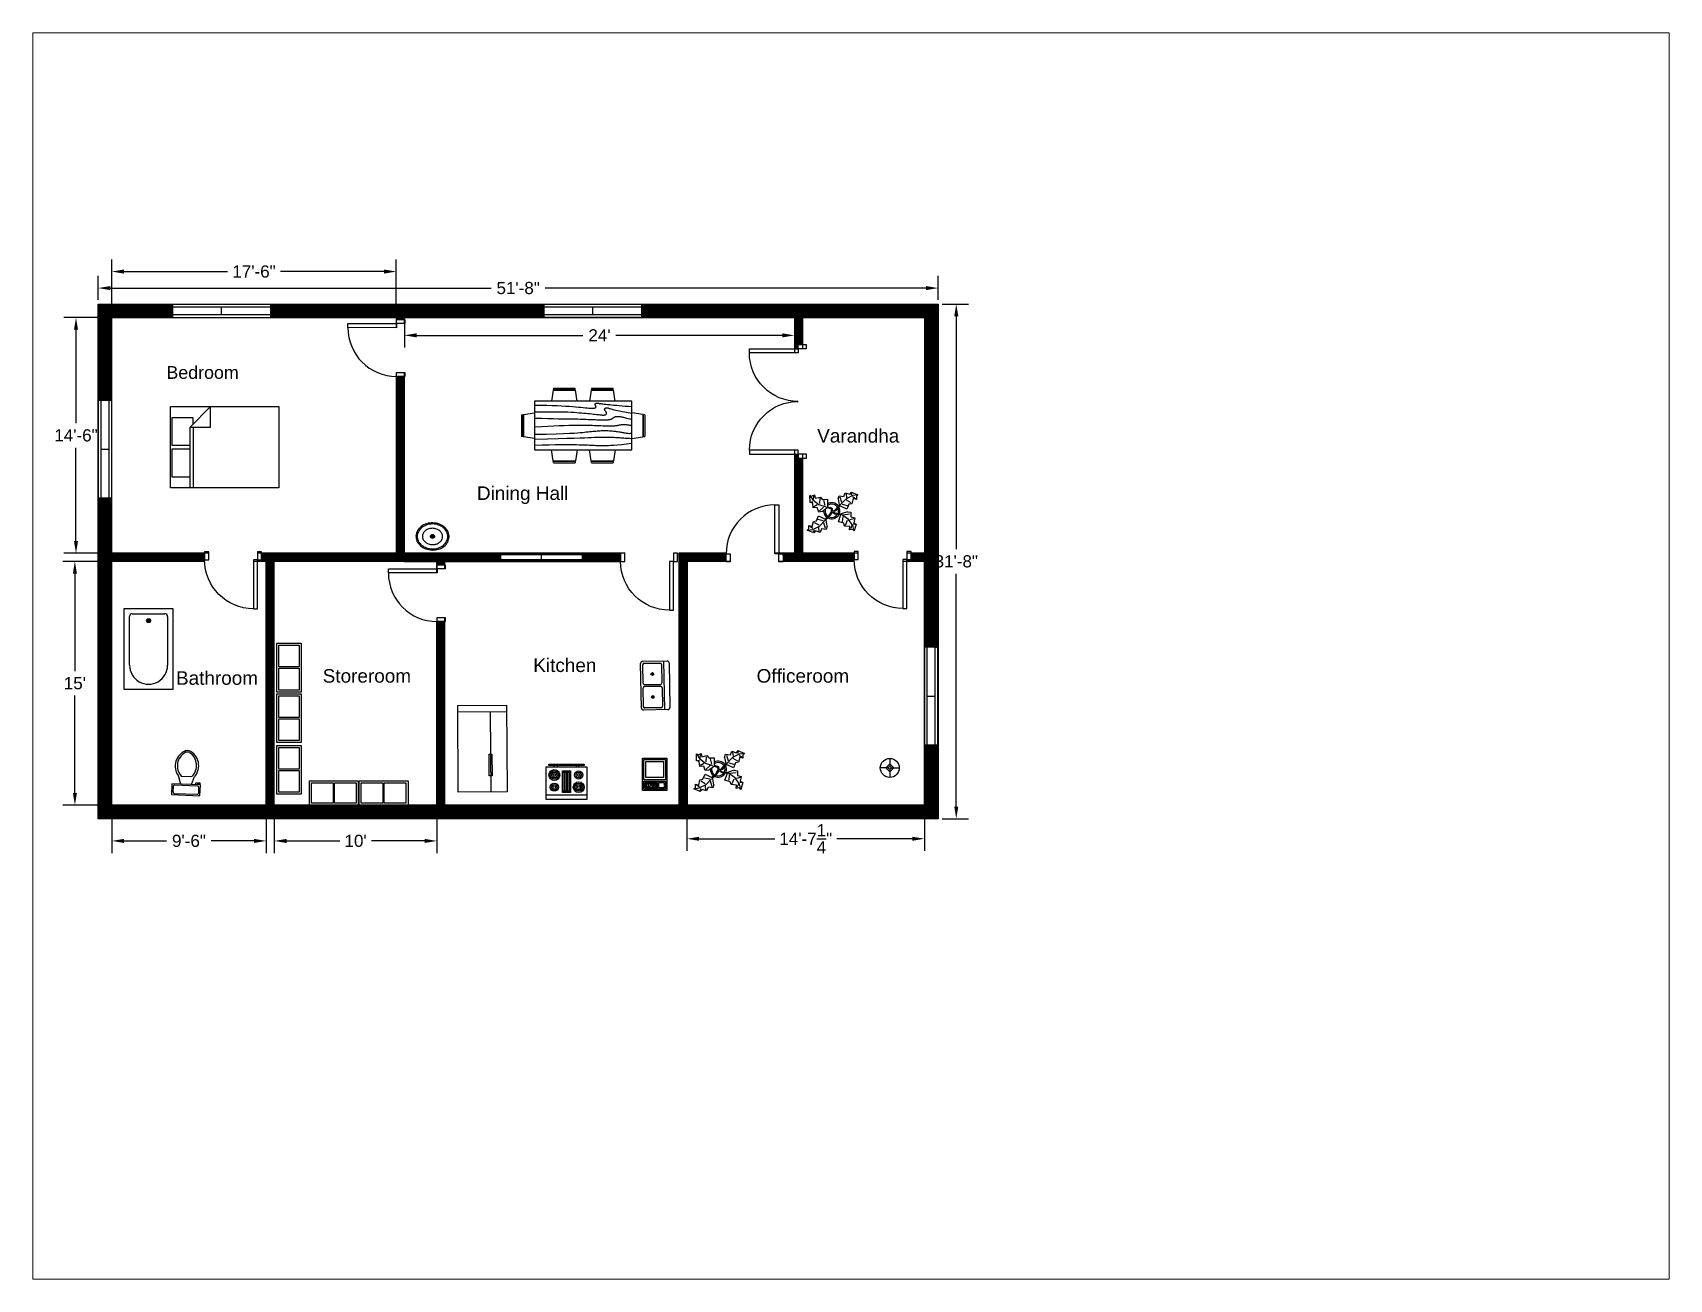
# Paper-space layout 'Layout2' of a CAD drawing. Header units: inches. Extents: x 1.05 to 9.45, y 0.8 to 7.2.
# The model-space entities are those that its viewports show. They can reach past a viewport. Long polylines and large blocks are cut down to what shows.
import ezdxf

# ---------------------------------------------------------------- set-up
doc = ezdxf.new("R2010")
doc.units = ezdxf.units.IN
doc.header["$MEASUREMENT"] = 0
for name, color, linetype in [('blocks', 130, 'Continuous'), ('dim', 50, 'Continuous'), ('door', 210, 'Continuous'), ('Hatches', 23, 'Continuous'), ('text', 20, 'Continuous'), ('window', 30, 'Continuous')]:
    doc.layers.add(name, color=color, linetype=linetype)
doc.styles.add('Annotative', font='arial.ttf')
doc.styles.get("Standard").update_dxf_attribs({"font": 'arial.ttf'})
doc.dimstyles.new('dim', dxfattribs={"dimscale": 50, "dimtxt": 0.18, "dimasz": 0.18, "dimexe": 0.18, "dimexo": 0.0625, "dimgap": 0.09, "dimtad": 0, "dimtih": 1, "dimtoh": 1, "dimzin": 0, "dimdsep": 46, "dimlunit": 4, "dimtxsty": 'Standard', "dimcen": 0.09, "dimadec": 0, "dimazin": 0, "dimtfac": 1, "dimtofl": 0, "dimtmove": 0, "dimatfit": 3, "dimfxl": 1, "dimtolj": 1, "dimtzin": 0, "dimarcsym": 0})

# ---------------------------------------------------------------- blocks, each defined once
blk = doc.blocks.new('door 1')
at = {"layer": 'door'}
for points in [[(-3, 5.9), (-6, 5.9), (-6, 41.9), (-3, 41.9)], [(-42, 5.9), (-39, 5.9), (-39, -0.1), (-42, -0.1)], [(-3, 5.9), (0, 5.9), (0, -0.1), (-3, -0.1)]]:
    blk.add_lwpolyline(points, close=True, dxfattribs=at)
blk.add_arc((-6, 5.9), 36, 90, 180, dxfattribs=at)
blk = doc.blocks.new('door 2')
at = {"layer": 'door'}
for points in [[(-80.8, 6.1), (-77.8, 6.1), (-77.8, 42.1), (-80.8, 42.1)], [(-2.9, 6.1), (-5.9, 6.1), (-5.9, 42.1), (-2.9, 42.1)], [(-80.8, 6.1), (-83.8, 6.1), (-83.8, 0.1), (-80.8, 0.1)], [(-2.9, 6.1), (0.1, 6.1), (0.1, 0.1), (-2.9, 0.1)]]:
    blk.add_lwpolyline(points, close=True, dxfattribs=at)
for centre, start, end in [((-77.8, 6.1), 0, 90), ((-5.9, 6.1), 90, 180)]:
    blk.add_arc(centre, 36, start, end, dxfattribs=at)
blk = doc.blocks.new('window 1')
at = {"layer": 'window'}
for p, q in [((-60, 6.1), (0, 6.1)), ((-60, 0.1), (-60, 6.1)), ((-60, 5.1), (0, 5.1)), ((0, 1.1), (-60, 1.1)), ((0, 0.1), (-60, 0.1)), ((-30, 1.1), (-30, 5.1)), ((0, 6.1), (0, 0.1))]:
    blk.add_line(p, q, dxfattribs=at)
blk = doc.blocks.new('window 2')
at = {"layer": 'window'}
for p, q in [((-72.1, 10.1), (-0.1, 10.1)), ((-72.1, 0.1), (-72.1, 10.1)), ((-72.1, 8.1), (-0.1, 8.1)), ((-0.1, 2.1), (-72.1, 2.1)), ((-0.1, 0.1), (-72.1, 0.1)), ((-36.1, 2.1), (-36.1, 8.1)), ((-0.1, 10.1), (-0.1, 0.1))]:
    blk.add_line(p, q, dxfattribs=at)
blk = doc.blocks.new('Bath Tub - 26 x 60 in.')
for p, q in [((8, -18), (10, -18)), ((9, -17), (9, -19))]:
    blk.add_line(p, q)
blk.add_lwpolyline([(0, -36), (0, 0), (60, 0), (60, -36)], close=True)
for points in [[(4, -30), (4, -6)], [(6, -4), (42, -4)], [(42, -32), (6, -32)]]:
    blk.add_lwpolyline(points)
for radius in [1.5, 1]:
    blk.add_circle((9, -18), radius)
for centre, radius, start, end in [((5.75, -5.75), 1.77, 81.8699, 188.1301), ((42, -18), 14, 270, 90), ((5.75, -30.25), 1.77, 171.8699, 278.1301)]:
    blk.add_arc(centre, radius, start, end)
blk = doc.blocks.new('Toilet - top')
for p, q in [((-10, -8.5), (-8, -8.5)), ((-10, -9.5), (-10, -8.5)), ((-7, -9.5), (-10, -9.5)), ((-8, -8.5), (-8, -8)), ((-7, -8), (-7, -9.5)), ((-4, -8), (-6, -14)), ((4, -8), (6, -14)), ((9.5, -6), (9.5, -2)), ((4, -14), (-4, -14))]:
    blk.add_line(p, q)
blk.add_lwpolyline([(10.5, -8), (10.5, 0), (-10.5, 0), (-10.5, -8)], close=True)
for points in [[(-9.5, -2), (-9.5, -6)], [(8.5, -1), (-8.5, -1)], [(-8.5, -7), (8.5, -7)]]:
    blk.add_lwpolyline(points)
for centre, radius, start, end in [((-8.6, -1.9), 0.884, 81.8699, 188.1301), ((-8.6, -6.1), 0.884, 171.8699, 278.1301), ((8.6, -1.9), 0.884, 351.8699, 98.1301), ((8.6, -6.1), 0.884, 261.8699, 8.1301), ((3.5, -21.6), 12.2, 141.4691, 247.9714), ((4.2, -21.8), 11.3, 136.3677, 238.9468), ((-3.5, -21.6), 12.2, 292.0284, 38.5307), ((-4.2, -21.8), 11.3, 301.053, 43.6321), ((0, -27.9), 4, 245.7318, 294.2682), ((0, -29), 4, 254.8605, 285.1395)]:
    blk.add_arc(centre, radius, start, end)
blk = doc.blocks.new('Sink - Oval top')
for p, q in [((-1, 0), (1, 0)), ((0, 1), (0, -1))]:
    blk.add_line(p, q)
at = {"linetype": 'Continuous'}
for points in [[(-12.2, 0.4, 0.117634), (-11.5, -3.4, 0.104469), (-8.9, -6.8, 0.090016), (-5.1, -9.1, 0.08192), (-0.3, -10, 0.08192), (4.5, -9.4, 0.090016), (8.4, -7.4, 0.104469), (11.2, -4.1, 0.117634), (12.2, -0.4, 0.117634), (11.5, 3.4, 0.104469), (8.9, 6.8, 0.090016), (5.1, 9.1, 0.08192), (0.3, 10, 0.08192), (-4.5, 9.4, 0.090016), (-8.4, 7.4, 0.104469), (-11.2, 4.1, 0.117634)], [(-11.3, 0.2, 0.118622), (-10.5, -3.3, 0.104678), (-8.1, -6.4, 0.089562), (-4.5, -8.4, 0.081185), (-0.1, -9.2, 0.081185), (4.3, -8.5, 0.089562), (7.9, -6.6, 0.104678), (10.4, -3.5, 0.118622), (11.3, -0.2, 0.118622), (10.5, 3.3, 0.104678), (8.1, 6.4, 0.089562), (4.5, 8.4, 0.081185), (0.1, 9.2, 0.081185), (-4.3, 8.5, 0.089562), (-7.9, 6.6, 0.104678), (-10.4, 3.5, 0.118622)], [(-7.4, 0.1, 0.118283), (-6.9, -2.2, 0.104607), (-5.3, -4.2, 0.089718), (-3, -5.5, 0.081436), (-0.1, -6, 0.081436), (2.8, -5.6, 0.089718), (5.2, -4.3, 0.104607), (6.9, -2.3, 0.118283), (7.4, -0.1, 0.118283), (6.9, 2.2, 0.104607), (5.3, 4.2, 0.089718), (3, 5.5, 0.081436), (0.1, 6, 0.081436), (-2.8, 5.6, 0.089718), (-5.2, 4.3, 0.104607), (-6.9, 2.3, 0.118283)]]:
    blk.add_lwpolyline(points, format="xyb", close=True, dxfattribs=at)
for radius in [1.5, 1]:
    blk.add_circle((0, 0), radius)
blk = doc.blocks.new('Bed - Queen')
at = {"linetype": 'Continuous'}
for p, q in [((0, -80.00003), (0, 0)), ((0, 0), (59.99999, 0)), ((59.99999, 0), (59.99999, -80.00003)), ((7.99999, -1.2), (28.79998, -1.2)), ((7.99999, -14.4), (7.99999, -1.2)), ((28.79998, -1.2), (28.79998, -14.4)), ((31.19999, -1.2), (51.99999, -1.2)), ((31.19999, -14.4), (31.19999, -1.2)), ((51.99999, -1.2), (51.99999, -16.4)), ((0, -14.4), (44.8, -14.4)), ((44.8, -16.8), (0, -16.8)), ((59.99999, -29.6), (44.8, -14.4)), ((44.8, -14.4), (44.8, -29.6)), ((51.99999, -16.4), (46.79936, -16.4)), ((44.8, -29.6), (59.99999, -29.6)), ((59.99999, -80.00003), (0, -80.00003))]:
    blk.add_line(p, q, dxfattribs=at)
blk = doc.blocks.new('Dining Set - 36 x 72 in.')
at = {"linetype": 'Continuous'}
for p, q in [((-22.2343, 26.00059), (-23.4847, 17.99762)), ((-22.2304, 26), (-5.7608, 26)), ((-22, 27.5), (-22.1562, 26.50042)), ((-5.8416, 26.5), (-22.1534, 26.5)), ((-22, 27.5), (-6, 27.5)), ((-5.8437, 26.49966), (-6, 27.5)), ((-4.5152, 17.99762), (-5.7655, 25.99926)), ((5.7657, 26.00059), (4.5153, 17.99762)), ((5.7696, 26), (22.2392, 26)), ((6, 27.5), (5.8438, 26.50042)), ((22.1584, 26.5), (5.8466, 26.5)), ((6, 27.5), (22, 27.5)), ((22.1563, 26.49966), (22, 27.5)), ((23.4848, 17.99762), (22.2345, 25.99926)), ((36, 18), (-36, 18)), ((-36, 18), (-36, -18)), ((36, -18), (36, 18)), ((-45.5, 8), (-44.5004, 8.15617)), ((-45.5, 8), (-45.5, -8)), ((-44.5, -8.15843), (-44.5, 8.15338)), ((-44.0006, 8.23428), (-35.9976, 9.48474)), ((-44, 8.23041), (-44, -8.23915)), ((44.0006, 8.23428), (35.9976, 9.48474)), ((44, 8.23041), (44, -8.23915)), ((44.5, -8.15843), (44.5, 8.15338)), ((45.5, 8), (44.5005, 8.15617)), ((45.5, 8), (45.5, -8)), ((-44.4997, -8.15631), (-45.5, -8)), ((-35.9976, -9.48476), (-43.9993, -8.2345)), ((35.9976, -9.48476), (43.9993, -8.2345)), ((44.4997, -8.15631), (45.5, -8)), ((-36, -18), (36, -18)), ((-22.2343, -26.0006), (-23.4847, -17.99762)), ((-4.5152, -17.99762), (-5.7655, -25.99928)), ((5.7657, -26.0006), (4.5153, -17.99762)), ((23.4848, -17.99762), (22.2345, -25.99928)), ((-22.2304, -26), (-5.7608, -26)), ((-22, -27.5), (-22.1562, -26.50044)), ((-5.8416, -26.5), (-22.1534, -26.5)), ((-22, -27.5), (-6, -27.5)), ((-5.8437, -26.49967), (-6, -27.5)), ((5.7696, -26), (22.2392, -26)), ((6, -27.5), (5.8438, -26.50044)), ((22.1584, -26.5), (5.8466, -26.5)), ((6, -27.5), (22, -27.5)), ((22.1563, -26.49967), (22, -27.5))]:
    blk.add_line(p, q, dxfattribs=at)
for points in [[(-36, 15), (-31.1772, 14.97754), (-26.8079, 14.91406), (-22.8538, 14.81543), (-19.276, 14.6875), (-16.0362, 14.53613), (-13.0957, 14.36718), (-10.4159, 14.18652), (-7.9583, 14), (-5.6904, 13.81315), (-3.6035, 13.63021), (-1.6954, 13.45508), (0.0365, 13.29166), (1.5945, 13.14388), (2.9811, 13.01562), (4.1988, 12.9108), (5.25, 12.83333), (6.1393, 12.78613), (6.8802, 12.76823), (7.4883, 12.77767), (7.9792, 12.8125), (8.3685, 12.87077), (8.6719, 12.95052), (8.9049, 13.0498), (9.0833, 13.16666), (9.2205, 13.29899), (9.3216, 13.44401), (9.3895, 13.59879), (9.4271, 13.76041), (9.4373, 13.92594), (9.4232, 14.09245), (9.3875, 14.257), (9.3333, 14.41666), (9.2638, 14.56917), (9.1836, 14.71484), (9.0975, 14.85465), (9.0104, 14.98958), (8.9272, 15.1206), (8.8529, 15.2487), (8.7922, 15.37483), (8.75, 15.5), (8.7305, 15.62467), (8.7344, 15.74739), (8.7617, 15.86621), (8.8125, 15.97916), (8.8867, 16.08431), (8.9844, 16.17968), (9.1055, 16.26334), (9.25, 16.33333), (9.4189, 16.38802), (9.6172, 16.42708), (9.8506, 16.45052), (10.125, 16.45833), (10.4463, 16.45052), (10.8203, 16.42708), (11.2529, 16.38802), (11.75, 16.33333), (12.3184, 16.26318), (12.9694, 16.17838), (13.7151, 16.07991), (14.5677, 15.96875), (15.5395, 15.84586), (16.6426, 15.71224), (17.8893, 15.56884), (19.2917, 15.41666), (20.859, 15.25667), (22.5879, 15.08984), (24.4721, 14.91715), (26.5052, 14.73958), (28.6809, 14.5581), (30.9929, 14.3737), (33.4347, 14.18733), (36, 14)], [(-36, 10), (-28.9766, 10.14274), (-23.1725, 10.20442), (-18.4241, 10.19775), (-14.5677, 10.13541), (-11.4399, 10.03011), (-8.877, 9.89453), (-6.7154, 9.74137), (-4.7917, 9.58333), (-2.9698, 9.43082), (-1.2246, 9.28515), (0.4415, 9.14534), (2.026, 9.01041), (3.5266, 8.87939), (4.9408, 8.7513), (6.266, 8.62516), (7.5, 8.5), (8.6411, 8.37549), (9.6914, 8.2539), (10.6538, 8.13818), (11.5312, 8.03125), (12.3267, 7.93603), (13.043, 7.85547), (13.6831, 7.79248), (14.25, 7.75), (14.7471, 7.7303), (15.1797, 7.73307), (15.5537, 7.75732), (15.875, 7.80208), (16.1494, 7.86637), (16.3828, 7.94922), (16.5811, 8.04964), (16.75, 8.16666), (16.8944, 8.29915), (17.0143, 8.44531), (17.1089, 8.60319), (17.1771, 8.77083), (17.218, 8.94629), (17.2305, 9.1276), (17.2137, 9.31282), (17.1667, 9.5), (17.0895, 9.6875), (16.987, 9.875), (16.8649, 10.0625), (16.7292, 10.25), (16.5856, 10.4375), (16.4401, 10.625), (16.2985, 10.8125), (16.1667, 11), (16.05, 11.18733), (15.9518, 11.3737), (15.8752, 11.5581), (15.8229, 11.73958), (15.798, 11.91715), (15.8034, 12.08984), (15.842, 12.25667), (15.9167, 12.41666), (16.0295, 12.56836), (16.1784, 12.70833), (16.3605, 12.83268), (16.5729, 12.9375), (16.8127, 13.01888), (17.0768, 13.07291), (17.3625, 13.0957), (17.6667, 13.08333), (17.9894, 13.03312), (18.3418, 12.94726), (18.7382, 12.82918), (19.1927, 12.68229), (19.7195, 12.51001), (20.3327, 12.31575), (21.0465, 12.10294), (21.875, 11.875), (22.8357, 11.63354), (23.959, 11.37304), (25.2786, 11.08618), (26.8282, 10.76562), (28.6414, 10.40405), (30.752, 9.99414), (33.1936, 9.52856), (36, 9)], [(-36, 5.5), (-30.7157, 5.3348), (-26.069, 5.20963), (-21.9946, 5.11767), (-18.4271, 5.05208), (-15.3009, 5.00602), (-12.5508, 4.97265), (-10.1112, 4.94515), (-7.9167, 4.91666), (-5.909, 4.88167), (-4.0586, 4.83984), (-2.3429, 4.79215), (-0.7396, 4.73958), (0.7739, 4.6831), (2.22, 4.6237), (3.6213, 4.56233), (5, 4.5), (6.373, 4.43782), (7.7344, 4.3776), (9.0723, 4.32129), (10.375, 4.27083), (11.6309, 4.22819), (12.8281, 4.19531), (13.9551, 4.17415), (15, 4.16666), (15.954, 4.17448), (16.819, 4.19791), (17.6001, 4.23698), (18.3021, 4.29166), (18.9299, 4.36198), (19.4883, 4.44791), (19.9823, 4.54948), (20.4167, 4.66666), (20.7969, 4.79899), (21.1302, 4.94401), (21.4245, 5.09879), (21.6875, 5.26041), (21.9271, 5.42594), (22.1511, 5.59245), (22.3672, 5.757), (22.5834, 5.91666), (22.8065, 6.06868), (23.0404, 6.21093), (23.2879, 6.34147), (23.5521, 6.45833), (23.8358, 6.55957), (24.142, 6.64323), (24.4735, 6.70735), (24.8334, 6.75), (25.2235, 6.76969), (25.642, 6.76692), (26.0858, 6.74267), (26.5521, 6.69791), (27.0379, 6.63362), (27.5404, 6.55078), (28.0565, 6.45036), (28.5834, 6.33333), (29.1242, 6.19987), (29.7071, 6.04687), (30.3661, 5.87044), (31.1354, 5.66666), (32.0493, 5.43164), (33.142, 5.16146), (34.4475, 4.85221), (36, 4.5)], [(-36, -1), (-30.7915, -0.6591), (-26.0195, -0.38216), (-21.6519, -0.16284), (-17.6563, 0.00521), (-14.0005, 0.12833), (-10.6523, 0.21289), (-7.5796, 0.26522), (-4.75, 0.29166), (-2.134, 0.29793), (0.2878, 0.28711), (2.5317, 0.26163), (4.6146, 0.22396), (6.5529, 0.17651), (8.3633, 0.12174), (10.0623, 0.06209), (11.6667, 0), (13.1899, -0.06201), (14.6341, -0.1211), (15.9982, -0.17432), (17.2813, -0.21875), (18.4823, -0.25147), (19.6003, -0.26953), (20.6343, -0.27002), (21.5834, -0.25), (22.4481, -0.20768), (23.2357, -0.14584), (23.9549, -0.06836), (24.6146, 0.02083), (25.2235, 0.11784), (25.7904, 0.21875), (26.3241, 0.31966), (26.8334, 0.41666), (27.3265, 0.50618), (27.8099, 0.58593), (28.2894, 0.65397), (28.7709, 0.70833), (29.2601, 0.74707), (29.763, 0.76823), (30.2855, 0.76985), (30.8334, 0.75), (31.4088, 0.70784), (31.9994, 0.64713), (32.589, 0.57275), (33.1615, 0.48958), (33.7008, 0.4025), (34.1908, 0.3164), (34.6153, 0.23616), (34.9584, 0.16666), (35.2099, 0.11165), (35.3848, 0.07031), (35.504, 0.04069), (35.5886, 0.02083), (35.6594, 0.00879), (35.7377, 0.0026), (35.8442, 0.00032), (36, 0)], [(-36, -6.5), (-27.1843, -6.31267), (-20.084, -6.1263), (-14.469, -5.9419), (-10.1094, -5.76042), (-6.7752, -5.58285), (-4.2363, -5.41016), (-2.2629, -5.24333), (-0.625, -5.08334), (0.8708, -4.93099), (2.2715, -4.78646), (3.5872, -4.64974), (4.8281, -4.52084), (6.0046, -4.39974), (7.127, -4.28646), (8.2053, -4.18099), (9.25, -4.08334), (10.2705, -3.99382), (11.2734, -3.91407), (12.2647, -3.84603), (13.25, -3.79167), (14.2354, -3.75293), (15.2266, -3.73177), (16.2295, -3.73015), (17.25, -3.75), (18.2912, -3.79248), (19.3451, -3.85547), (20.4009, -3.93604), (21.4479, -4.03125), (22.4754, -4.13819), (23.4727, -4.25391), (24.4289, -4.37549), (25.3334, -4.5), (26.1785, -4.62492), (26.9694, -4.74935), (27.7145, -4.87281), (28.4219, -4.99479), (29.1, -5.11483), (29.7572, -5.23242), (30.4016, -5.34709), (31.0417, -5.45834), (31.6837, -5.56437), (32.3262, -5.65821), (32.9658, -5.73153), (33.599, -5.77604), (34.2224, -5.78345), (34.8327, -5.74545), (35.4264, -5.65373), (36, -5.5)], [(-36, -10), (-26.4022, -9.81299), (-18.4675, -9.62891), (-11.9839, -9.45069), (-6.7396, -9.28125), (-2.5226, -9.12354), (0.8789, -8.98047), (3.6769, -8.85498), (6.0833, -8.75), (8.2767, -8.66765), (10.3021, -8.60677), (12.1712, -8.56543), (13.8958, -8.54167), (15.4876, -8.53353), (16.9583, -8.53907), (18.3197, -8.55632), (19.5834, -8.58334), (20.7616, -8.61841), (21.8685, -8.66081), (22.9188, -8.71004), (23.9271, -8.76563), (24.9081, -8.82707), (25.8763, -8.89388), (26.8465, -8.96558), (27.8334, -9.04167), (28.8474, -9.12118), (29.8828, -9.20117), (30.93, -9.27824), (31.9792, -9.34896), (33.0205, -9.40991), (34.0443, -9.45768), (35.0407, -9.48885), (36, -9.5)], [(-36, -14.5), (-30.0881, -14.33513), (-25.0332, -14.21224), (-20.7312, -14.12647), (-17.0781, -14.07292), (-13.97, -14.04671), (-11.3027, -14.04297), (-8.9724, -14.05681), (-6.875, -14.08334), (-4.9224, -14.11833), (-3.0905, -14.16016), (-1.3709, -14.20785), (0.2448, -14.26042), (1.7647, -14.3169), (3.1973, -14.3763), (4.5507, -14.43767), (5.8333, -14.5), (7.0554, -14.5621), (8.235, -14.62175), (9.3922, -14.67652), (10.5469, -14.72396), (11.7192, -14.76164), (12.929, -14.78711), (14.1965, -14.79794), (15.5417, -14.79167), (16.9933, -14.76424), (18.6152, -14.70508), (20.4804, -14.60197), (22.6615, -14.44271), (25.2312, -14.21509), (28.2624, -13.9069), (31.8277, -13.50594), (36, -13)]]:
    blk.add_lwpolyline(points, dxfattribs=at)
blk = doc.blocks.new('Plant - Rubber or Philodendron')
at = {"linetype": 'Continuous'}
for p, q in [((8.8871, 10.7908), (9.9809, 13.4933)), ((9.9809, 13.4933), (13.3837, 12.301)), ((10.5828, 12.6946), (10.8893, 9.7953)), ((13.3837, 12.301), (14.68, 13.9039)), ((14.5816, 13.2037), (14.3848, 11.8033)), ((14.68, 13.9039), (19.3848, 11.8146)), ((-16.2005, 11.4774), (-13.9899, 8.1064)), ((-16.2005, 11.4774), (-14.8639, 10.7964)), ((-16.0159, 6.3329), (-16.2005, 11.4774)), ((-14.0069, 5.8704), (-16.0159, 6.3329)), ((-15.3434, 6.5514), (-13.9984, 6.9884)), ((-14.8639, 10.7964), (-12.6195, 11.8975)), ((-13.5868, 2.2894), (-14.0069, 5.8704)), ((-13.9899, 8.1064), (-9.5434, 4.7185)), ((-10.6784, 2.491), (-13.5868, 2.2894)), ((-13.3174, 8.325), (-13.0735, 11.0065)), ((-13.1329, 3.1804), (-10.6614, 4.727)), ((-12.6195, 11.8975), (-12.1909, 9.4345)), ((-12.1909, 9.4345), (-8.3829, 10.3)), ((-9.5858, -0.8715), (-10.6784, 2.491)), ((-9.5434, 4.7185), (-4.1917, 2.9888)), ((-9.1318, 0.0195), (-5.9793, 2.9025)), ((-8.8369, 9.409), (-9.0894, 5.6095)), ((-8.3829, 10.3), (-7.0549, 8.501)), ((-7.1228, -0.443), (-3.5248, 2.2131)), ((-7.0549, 8.501), (-3.0284, 8.6941)), ((-4.8529, 4.012), (-5.7184, 7.82)), ((-3.5248, 2.2131), (-3.3011, 2.4355)), ((-3.3011, 2.4355), (-0.5306, 1.7947)), ((-3.0284, 8.6941), (-3.0709, 3.1041)), ((-3.0709, 3.1041), (0.0797, 2.3163)), ((-0.5306, 1.7947), (-0.2255, -0.5527)), ((-0.5306, 1.7947), (-0.5306, 1.7947)), ((0.0797, 2.3163), (0.4866, -0.031)), ((0.4866, -0.031), (2.1141, 0.2298)), ((2.1141, 0.2298), (5.4346, 3.9146)), ((6.1032, 3.6844), (2.8262, -0.031)), ((4.6914, 8.8812), (5.3859, 11.2828)), ((4.6914, 8.8812), (5.5014, 4.4831)), ((5.3859, 11.2828), (8.8871, 10.7908)), ((5.4346, 3.9146), (5.5014, 4.4831)), ((5.9878, 10.4842), (7.1971, 6.3869)), ((11.1089, 1.1958), (6.1032, 3.6844)), ((10.3916, 8.7942), (6.2847, 4.4028)), ((7.7005, 4.8881), (11.5025, 3.9967)), ((15.3859, 11.3055), (10.3916, 8.7942)), ((14.2977, 6.1031), (10.9934, 7.9956)), ((12.7005, 4.8994), (11.1089, 1.1958)), ((14.8995, 5.3044), (12.7005, 4.8994)), ((15.7909, 9.1065), (14.8995, 5.3044)), ((15.2875, 10.6053), (17.5907, 9.2105)), ((19.3848, 11.8146), (15.3859, 11.3055)), ((18.1925, 8.4119), (15.7909, 9.1065)), ((19.3848, 11.8146), (18.1868, 10.9119)), ((18.1868, 10.9119), (18.1925, 8.4119)), ((-16.8157, -10.7754), (-14.4141, -11.4699)), ((-16.8101, -13.2754), (-16.8157, -10.7754)), ((-13.9107, -12.9688), (-16.2139, -11.574)), ((-14.4141, -11.4699), (-13.5228, -7.6679)), ((-14.0091, -13.669), (-9.0148, -11.1577)), ((-13.5228, -7.6679), (-11.3237, -7.2629)), ((-12.921, -8.4665), (-9.6166, -10.359)), ((-11.3237, -7.2629), (-9.7321, -3.5593)), ((-6.3237, -7.2516), (-10.1257, -6.3602)), ((-9.7321, -3.5593), (-4.7264, -6.0479)), ((-7.1228, -0.443), (-9.5858, -0.8715)), ((-9.0148, -11.1577), (-4.9047, -6.8122)), ((-4.611, -12.8477), (-5.8203, -8.7504)), ((-2.019, -3.6148), (-4.7264, -6.0479)), ((-4.1246, -6.8466), (-4.0579, -6.2781)), ((-3.3146, -11.2447), (-4.1246, -6.8466)), ((-4.0579, -6.2781), (-0.9375, -3.1608)), ((-3.3146, -11.2447), (-4.0092, -13.6463)), ((-2.019, -3.6148), (-0.2255, -0.5527)), ((-0.9375, -3.1608), (0.5883, -0.8135)), ((0.5883, -0.8135), (2.2447, -2.0916)), ((2.8262, -0.031), (1.3003, -0.5527)), ((1.3003, -0.5527), (2.4193, -1.4655)), ((2.2447, -2.0916), (6.7108, -2.6626)), ((2.4193, -1.4655), (6.895, -2.1175)), ((4.943, -7.9659), (6.7108, -2.6626)), ((8.8321, -9.0266), (4.943, -7.9659)), ((11.6605, -0.5413), (6.895, -2.1175)), ((12.3677, -6.1981), (7.219, -2.6772)), ((8.125, -4.0768), (7.7715, -7.9659)), ((8.3544, -2.7453), (13.1973, -2.1704)), ((9.5392, -11.1479), (8.8321, -9.0266)), ((13.4283, -11.5015), (9.5392, -11.1479)), ((10.2463, -10.4408), (11.6605, -6.9053)), ((11.6605, -0.5413), (14.1354, -0.8948)), ((15.5496, -10.7943), (12.3677, -6.1981)), ((13.0748, -13.9763), (13.4283, -11.5015)), ((16.2567, -5.8446), (13.4283, -6.5517)), ((14.8425, -10.7943), (13.7819, -13.2692)), ((14.1354, -0.8948), (14.1354, -4.4304)), ((14.1354, -4.4304), (16.9638, -5.1375)), ((16.6103, -14.6834), (15.5496, -10.7943)), ((17.3174, -9.7337), (15.9032, -9.7337)), ((16.9638, -5.1375), (16.2567, -8.673)), ((16.2567, -8.673), (18.0245, -9.7337)), ((18.0245, -9.7337), (16.6103, -14.6834)), ((-18.008, -14.1781), (-16.8101, -13.2754)), ((-18.008, -14.1781), (-14.0091, -13.669)), ((-13.3032, -16.2674), (-18.008, -14.1781)), ((-12.0069, -14.6645), (-13.3032, -16.2674)), ((-13.2048, -15.5672), (-13.008, -14.1668)), ((-8.6042, -15.8568), (-12.0069, -14.6645)), ((-9.206, -15.0581), (-9.5126, -12.1588)), ((-7.5103, -13.1543), (-8.6042, -15.8568)), ((-4.0092, -13.6463), (-7.5103, -13.1543)), ((15.5496, -13.6228), (13.0748, -13.9763)), ((16.6103, -14.6834), (15.5496, -13.6228))]:
    blk.add_line(p, q, dxfattribs=at)
for centre, radius, start, end in [((0.0308, 0.1664), 6, 178.6147, 235.1169), ((0.0308, 0.1664), 5, 168.1647, 238.6725), ((0, 0), 6.1275, 34.37569, 120.1028), ((-0.0601, -0.2075), 5.2461, 33.82192, 124.9414), ((-0.2664, 0.1682), 5.2775, 338.4094, 20.03007), ((-0.098, 0.1364), 6.1288, 341.2017, 26.09184), ((-0.0234, 0.3825), 6.1492, 242.5812, 331.2714), ((-0.1102, 0.4886), 5.2883, 247.3711, 327.472)]:
    blk.add_arc(centre, radius, start, end, dxfattribs=at)
blk = doc.blocks.new('Lamp - Table')
at = {"linetype": 'Continuous'}
for p, q in [((-1, 0), (-7, 0)), ((0, 3), (-3, 0)), ((-3, 0), (0, -3)), ((0, 7), (0, 1)), ((3, 0), (0, 3)), ((0, -3), (3, 0)), ((1, 0), (7, 0)), ((0, -1), (0, -7))]:
    blk.add_line(p, q, dxfattribs=at)
for radius in [7, 1]:
    blk.add_circle((0, 0), radius, dxfattribs=at)
blk = doc.blocks.new('Refrigerator-2 door - 36 in front')
for p, q in [((12, 5), (12, 64)), ((0, 5), (36, 5))]:
    blk.add_line(p, q)
for points in [[(0, 0), (0, 64), (36, 64), (36, 0)], [(11, 36), (11, 52), (13, 52), (13, 36)]]:
    blk.add_lwpolyline(points, close=True)
blk = doc.blocks.new('Sink-double - 36 in top')
for p, q in [((-18, -4), (18, -4)), ((-0.75, -18.5), (-0.75, -6.5)), ((0.75, -6.5), (0.75, -18.5))]:
    blk.add_line(p, q)
for points in [[(-16.5, 0), (16.5, 0)], [(-18, -19.5), (-18, -1.5)], [(-16.5, -18.5), (-16.5, -6.5)], [(-15.5, -5.5), (-1.75, -5.5)], [(1.75, -5.5), (15.5, -5.5)], [(16.5, -6.5), (16.5, -18.5)], [(18, -1.5), (18, -19.5)], [(16.5, -21), (-16.5, -21)], [(-1.75, -19.5), (-15.5, -19.5)], [(15.5, -19.5), (1.75, -19.5)]]:
    blk.add_lwpolyline(points)
for centre, radius in [((-8.5, -12.5), 1), ((-8.5, -12.5), 0.5), ((8.5, -12.5), 1), ((8.5, -12.5), 0.5)]:
    blk.add_circle(centre, radius)
for centre, radius, start, end in [((-16.5, -1.5), 1.5, 90, 180), ((16.5, -1.5), 1.5, 0, 90), ((-15.5, -6.5), 1, 90, 180), ((-1.75, -6.5), 1, 0, 90), ((1.75, -6.5), 1, 90, 180), ((15.5, -6.5), 1, 0, 90), ((-16.5, -19.5), 1.5, 180, 270), ((-15.5, -18.5), 1, 180, 270), ((-1.75, -18.5), 1, 270, 0), ((1.75, -18.5), 1, 180, 270), ((15.5, -18.5), 1, 270, 0), ((16.5, -19.5), 1.5, 270, 0)]:
    blk.add_arc(centre, radius, start, end)
blk = doc.blocks.new('Microwave')
for p, q in [((18, 10), (22, 10)), ((22, 9), (18, 9)), ((18, 8), (22, 8)), ((22, 7), (18, 7)), ((20, 6), (18, 6)), ((19, 7), (19, 11)), ((19, 6), (19, 7)), ((20, 11), (20, 7)), ((20, 7), (20, 6)), ((21, 7), (21, 11))]:
    blk.add_line(p, q)
for points in [[(0, 0), (0, 18), (24, 18), (24, 0)], [(1, 1), (1, 17), (16, 17), (16, 1)], [(2.5, 2.5), (2.5, 15.5), (14.5, 15.5), (14.5, 2.5)], [(17, 1), (17, 17), (23, 17), (23, 1)], [(18, 12), (18, 16), (22, 16), (22, 12)], [(18, 2), (18, 11), (22, 11), (22, 2)], [(18.5, 4.5), (18.5, 5.5), (21.5, 5.5), (21.5, 4.5)], [(18.5, 3), (18.5, 4), (21.5, 4), (21.5, 3)]]:
    blk.add_lwpolyline(points, close=True)
blk = doc.blocks.new('Range-Oven - 30 in top')
for p, q in [((0, -3), (30, -3)), ((12, -6), (18, -6)), ((13, -20), (13, -6)), ((14, -6), (14, -20)), ((15, -20), (15, -6)), ((16, -6), (16, -20)), ((17, -20), (17, -6)), ((6, -24), (6, -25)), ((8, -25), (8, -24)), ((18, -20), (12, -20)), ((22, -25), (22, -24)), ((24, -24), (24, -25))]:
    blk.add_line(p, q)
for points in [[(0, -24), (0, 0), (30, 0), (30, -24)], [(12, -21), (12, -5), (18, -5), (18, -21)], [(2, -26), (2, -25), (28, -25), (28, -26)]]:
    blk.add_lwpolyline(points, close=True)
for centre, radius in [((6, -9), 4), ((6, -9), 3), ((6, -9), 2), ((6, -9), 1), ((24, -9), 3), ((24, -9), 2), ((24, -9), 1), ((6, -18), 3), ((6, -18), 2), ((6, -18), 1), ((24, -18), 4), ((24, -18), 3), ((24, -18), 2), ((24, -18), 1)]:
    blk.add_circle(centre, radius)
blk = doc.blocks.new('Wall Cabinet - 18 x 36 in front')
for p, q in [((17.5, -1.5), (17.5, -16.5)), ((18.5, -16.5), (18.5, -1.5))]:
    blk.add_line(p, q)
blk.add_lwpolyline([(0, -18), (0, 0), (36, 0), (36, -18)], close=True)
for points in [[(17.5, -16.5), (1.5, -16.5), (1.5, -1.5), (17.5, -1.5)], [(18.5, -1.5), (34.5, -1.5), (34.5, -16.5), (18.5, -16.5)]]:
    blk.add_lwpolyline(points)
blk = doc.blocks.new('*D18')
at = {"layer": 'Defpoints', "color": 0, "transparency": 16777216}
for p in [(785.1, 634.6), (165.1, 622.8), (785.1, 622.8)]:
    blk.add_point(p, dxfattribs=at)
at = {"layer": 'dim', "color": 0, "lineweight": -2, "transparency": 16777216}
for p, q in [((165.1, 625.9), (165.1, 643.6)), ((785.1, 625.9), (785.1, 643.6)), ((174.1, 634.6), (455.1, 634.6)), ((776.1, 634.6), (495, 634.6))]:
    blk.add_line(p, q, dxfattribs=at)
at = {"layer": 'dim', "color": 0, "transparency": 16777216}
for points in [[(174.1, 636.1), (174.1, 633.1), (165.1, 634.6)], [(776.1, 636.1), (776.1, 633.1), (785.1, 634.6)]]:
    blk.add_solid(points, dxfattribs=at)
at = {"layer": 'dim', "color": 0, "transparency": 16777216, "insert": (475.1, 634.6), "char_height": 9, "attachment_point": 5}
blk.add_mtext('\\A1;51\'-8"', dxfattribs=at)
blk = doc.blocks.new('*D19')
at = {"layer": 'Defpoints', "color": 0, "transparency": 16777216}
for p in [(785.1, 622.8), (785.1, 242.8), (798.5, 242.8)]:
    blk.add_point(p, dxfattribs=at)
at = {"layer": 'dim', "color": 0, "lineweight": -2, "transparency": 16777216}
for p, q in [((788.2, 622.8), (807.5, 622.8)), ((798.5, 613.8), (798.5, 441.8)), ((798.5, 251.8), (798.5, 423.7)), ((788.2, 242.8), (807.5, 242.8))]:
    blk.add_line(p, q, dxfattribs=at)
at = {"layer": 'dim', "color": 0, "transparency": 16777216}
for points in [[(797, 613.8), (800, 613.8), (798.5, 622.8)], [(797, 251.8), (800, 251.8), (798.5, 242.8)]]:
    blk.add_solid(points, dxfattribs=at)
at = {"layer": 'dim', "color": 0, "transparency": 16777216, "insert": (798.5, 432.8), "char_height": 9, "attachment_point": 5}
blk.add_mtext('\\A1;31\'-8"', dxfattribs=at)
blk = doc.blocks.new('*D20')
at = {"layer": 'Defpoints', "color": 0, "transparency": 16777216}
for p in [(385.1, 646.8), (175.1, 612.8), (385.1, 612.8)]:
    blk.add_point(p, dxfattribs=at)
at = {"layer": 'dim', "color": 0, "lineweight": -2, "transparency": 16777216}
for p, q in [((175.1, 615.9), (175.1, 655.8)), ((385.1, 615.9), (385.1, 655.8)), ((184.1, 646.8), (260.5, 646.8)), ((376.1, 646.8), (299.6, 646.8))]:
    blk.add_line(p, q, dxfattribs=at)
at = {"layer": 'dim', "color": 0, "transparency": 16777216}
for points in [[(184.1, 648.3), (184.1, 645.3), (175.1, 646.8)], [(376.1, 648.3), (376.1, 645.3), (385.1, 646.8)]]:
    blk.add_solid(points, dxfattribs=at)
at = {"layer": 'dim', "color": 0, "transparency": 16777216, "insert": (280.1, 646.8), "char_height": 9, "attachment_point": 5}
blk.add_mtext('\\A1;17\'-6"', dxfattribs=at)
blk = doc.blocks.new('*D21')
at = {"layer": 'Defpoints', "color": 0, "transparency": 16777216}
for p in [(148.7, 612.8), (175.1, 612.8), (175.1, 438.8)]:
    blk.add_point(p, dxfattribs=at)
at = {"layer": 'dim', "color": 0, "lineweight": -2, "transparency": 16777216}
for p, q in [((171.9, 612.8), (139.7, 612.8)), ((148.7, 603.8), (148.7, 534.8)), ((148.7, 447.8), (148.7, 516.7)), ((171.9, 438.8), (139.7, 438.8))]:
    blk.add_line(p, q, dxfattribs=at)
at = {"layer": 'dim', "color": 0, "transparency": 16777216}
for points in [[(147.2, 603.8), (150.2, 603.8), (148.7, 612.8)], [(147.2, 447.8), (150.2, 447.8), (148.7, 438.8)]]:
    blk.add_solid(points, dxfattribs=at)
at = {"layer": 'dim', "color": 0, "transparency": 16777216, "insert": (148.7, 525.8), "char_height": 9, "attachment_point": 5}
blk.add_mtext('\\A1;14\'-6"', dxfattribs=at)
blk = doc.blocks.new('*D24')
at = {"layer": 'Defpoints', "color": 0, "transparency": 16777216}
for p in [(295.1, 252.8), (415.1, 252.8), (295.1, 226.4)]:
    blk.add_point(p, dxfattribs=at)
at = {"layer": 'dim', "color": 0, "lineweight": -2, "transparency": 16777216}
for p, q in [((295.1, 249.6), (295.1, 217.4)), ((415.1, 249.6), (415.1, 217.4)), ((304.1, 226.4), (343.4, 226.4)), ((406.1, 226.4), (366.8, 226.4))]:
    blk.add_line(p, q, dxfattribs=at)
at = {"layer": 'dim', "color": 0, "transparency": 16777216}
for points in [[(304.1, 227.9), (304.1, 224.9), (295.1, 226.4)], [(406.1, 227.9), (406.1, 224.9), (415.1, 226.4)]]:
    blk.add_solid(points, dxfattribs=at)
at = {"layer": 'dim', "color": 0, "transparency": 16777216, "insert": (355.1, 226.4), "char_height": 9, "attachment_point": 5}
blk.add_mtext("\\A1;10'", dxfattribs=at)
blk = doc.blocks.new('*D25')
at = {"layer": 'Defpoints', "color": 0, "transparency": 16777216}
for p in [(175.1, 252.8), (289.1, 252.8), (289.1, 226.4)]:
    blk.add_point(p, dxfattribs=at)
at = {"layer": 'dim', "color": 0, "lineweight": -2, "transparency": 16777216}
for p, q in [((175.1, 249.6), (175.1, 217.4)), ((289.1, 249.6), (289.1, 217.4)), ((184.1, 226.4), (215.6, 226.4)), ((280.1, 226.4), (248.5, 226.4))]:
    blk.add_line(p, q, dxfattribs=at)
at = {"layer": 'dim', "color": 0, "transparency": 16777216}
for points in [[(184.1, 227.9), (184.1, 224.9), (175.1, 226.4)], [(280.1, 227.9), (280.1, 224.9), (289.1, 226.4)]]:
    blk.add_solid(points, dxfattribs=at)
at = {"layer": 'dim', "color": 0, "transparency": 16777216, "insert": (232.1, 226.4), "char_height": 9, "attachment_point": 5}
blk.add_mtext('\\A1;9\'-6"', dxfattribs=at)
blk = doc.blocks.new('*D26')
at = {"layer": 'Defpoints', "color": 0, "transparency": 16777216}
for p in [(147.9, 432.8), (175.1, 432.8), (175.1, 252.8)]:
    blk.add_point(p, dxfattribs=at)
at = {"layer": 'dim', "color": 0, "lineweight": -2, "transparency": 16777216}
for p, q in [((171.9, 432.8), (138.9, 432.8)), ((147.9, 423.8), (147.9, 351.8)), ((147.9, 261.8), (147.9, 333.7)), ((171.9, 252.8), (138.9, 252.8))]:
    blk.add_line(p, q, dxfattribs=at)
at = {"layer": 'dim', "color": 0, "transparency": 16777216}
for points in [[(146.4, 423.8), (149.4, 423.8), (147.9, 432.8)], [(146.4, 261.8), (149.4, 261.8), (147.9, 252.8)]]:
    blk.add_solid(points, dxfattribs=at)
at = {"layer": 'dim', "color": 0, "transparency": 16777216, "insert": (147.9, 342.8), "char_height": 9, "attachment_point": 5}
blk.add_mtext("\\A1;15'", dxfattribs=at)
blk = doc.blocks.new('*D27')
at = {"layer": 'Defpoints', "color": 0, "transparency": 16777216}
for p in [(391.1, 612.8), (679.1, 612.8), (679.1, 599.7)]:
    blk.add_point(p, dxfattribs=at)
at = {"layer": 'dim', "color": 0, "lineweight": -2, "transparency": 16777216}
for p, q in [((391.1, 609.6), (391.1, 590.7)), ((679.1, 609.6), (679.1, 590.7)), ((400.1, 599.7), (522.9, 599.7)), ((670.1, 599.7), (547.3, 599.7))]:
    blk.add_line(p, q, dxfattribs=at)
at = {"layer": 'dim', "color": 0, "transparency": 16777216}
for points in [[(400.1, 601.2), (400.1, 598.2), (391.1, 599.7)], [(670.1, 601.2), (670.1, 598.2), (679.1, 599.7)]]:
    blk.add_solid(points, dxfattribs=at)
at = {"layer": 'dim', "color": 0, "transparency": 16777216, "insert": (535.1, 599.7), "char_height": 9, "attachment_point": 5}
blk.add_mtext("\\A1;24'", dxfattribs=at)
blk = doc.blocks.new('*D28')
at = {"layer": 'Defpoints', "color": 0, "transparency": 16777216}
for p in [(599.7, 252.8), (775.1, 252.8), (599.7, 228)]:
    blk.add_point(p, dxfattribs=at)
at = {"layer": 'dim', "color": 0, "lineweight": -2, "transparency": 16777216}
for p, q in [((599.7, 249.6), (599.7, 219)), ((775.1, 249.6), (775.1, 219)), ((608.7, 228), (664.5, 228)), ((766.1, 228), (710.4, 228))]:
    blk.add_line(p, q, dxfattribs=at)
at = {"layer": 'dim', "color": 0, "transparency": 16777216}
for points in [[(608.7, 229.5), (608.7, 226.5), (599.7, 228)], [(766.1, 229.5), (766.1, 226.5), (775.1, 228)]]:
    blk.add_solid(points, dxfattribs=at)
at = {"layer": 'dim', "color": 0, "transparency": 16777216, "insert": (687.4, 228), "char_height": 9, "attachment_point": 5}
blk.add_mtext('\\A1;14\'-7{\\H1x;\\S1/4;}"', dxfattribs=at)

msp = doc.modelspace()

# ---------------------------------------------------------------- hatches: boundary and pattern name
at = {"layer": 'Hatches'}
h = msp.add_hatch(dxfattribs=at)
h.set_pattern_fill('ANSI31', color=256)
h.set_pattern_definition([(45, (-21.82606, -24.42343), (-0.088388348, 0.088388348), [])])
h.paths.add_polyline_path([(175.071, 612.751), (220.206, 612.751), (220.206, 622.751), (165.071, 622.751), (165.071, 551.616), (175.071, 551.608)])
h.paths.add_polyline_path([(243.685, 438.751), (175.071, 438.751), (175.071, 479.608), (165.071, 479.616), (165.071, 242.751), (785.071, 242.751), (785.071, 297.384), (775.071, 297.384), (775.071, 252.751), (599.744, 252.751), (599.744, 432.751), (628.624, 432.751), (628.624, 438.751), (593.744, 438.751), (593.744, 252.751), (421.071, 252.751), (421.071, 388.384), (415.071, 388.388), (415.071, 252.751), (295.071, 252.751), (295.071, 432.751), (391.071, 432.751), (415.071, 432.751), (415.071, 430.388), (421.071, 430.384), (421.071, 432.751), (462.291, 432.751), (462.291, 438.751), (391.071, 438.751), (391.071, 569.376), (385.071, 569.381), (385.071, 438.751), (285.685, 438.751), (285.685, 433.824), (282.685, 433.824), (282.685, 432.751), (289.071, 432.751), (289.071, 252.751), (175.071, 252.751), (175.071, 432.751), (243.701, 432.751, -0.00745222), (243.685, 433.824)])
h.paths.add_polyline_path([(785.071, 500.704), (775.071, 500.704), (775.071, 438.751), (765.153, 438.751), (765.153, 434.055), (762.153, 434.055), (762.153, 432.751), (775.071, 432.751), (775.071, 369.384), (785.071, 369.384)])
h.paths.add_polyline_path([(785.071, 579.583), (775.071, 579.583), (775.071, 500.704), (785.071, 500.704)])
h.paths.add_polyline_path([(785.071, 622.751), (566.289, 622.751), (566.289, 612.751), (679.071, 612.751), (679.071, 589.85), (681.819, 589.852), (681.817, 592.852), (685.071, 592.854), (685.071, 612.751), (775.071, 612.751), (775.071, 579.583), (785.071, 579.583)])
h.paths.add_polyline_path([(685.071, 508.975), (681.882, 508.972), (681.88, 511.972), (679.071, 511.97), (679.071, 438.751), (670.624, 438.751), (670.624, 432.751), (723.177, 432.751, -0.00905853), (723.153, 434.055), (723.153, 438.751), (685.071, 438.751)], flags=17)
h.paths.add_polyline_path([(494.289, 622.751), (292.206, 622.751), (292.206, 612.751), (385.071, 612.751), (385.071, 611.381), (391.071, 611.376), (391.071, 612.751), (494.289, 612.751)])
h.paths.add_polyline_path([(550.761, 438.751), (522.291, 438.751), (522.291, 432.751), (550.761, 432.751)], flags=17)

# ---------------------------------------------------------------- linework, layer by layer
for p, q in [((175.071, 612.751), (175.071, 612.751)), ((175.071, 612.751), (385.071, 612.751)), ((385.071, 612.751), (385.071, 605.381)), ((391.071, 612.751), (391.071, 608.376)), ((679.071, 612.751), (679.071, 586.85)), ((685.071, 612.751), (685.071, 589.854)), ((385.071, 569.381), (385.071, 438.751)), ((391.071, 572.376), (391.071, 438.751)), ((785.073, 579.583), (775.072, 579.583)), ((679.071, 550.957), (679.071, 550.863)), ((679.071, 514.97), (679.071, 438.751)), ((685.071, 511.975), (685.071, 438.751)), ((785.019, 500.704), (774.97, 500.704)), ((246.685, 438.751), (175.071, 438.751)), ((385.071, 438.751), (282.685, 438.751)), ((554.003, 438.751), (391.071, 438.751)), ((593.744, 438.751), (593.744, 252.751)), ((628.625, 438.751), (593.744, 438.751)), ((679.071, 438.751), (664.624, 438.751)), ((726.153, 438.751), (685.071, 438.751)), ((775.071, 438.751), (762.153, 438.751)), ((243.701, 432.751), (175.071, 432.751)), ((289.071, 432.751), (279.685, 432.751)), ((289.071, 252.751), (289.071, 432.751)), ((391.071, 432.751), (295.071, 432.751)), ((295.071, 252.751), (295.071, 432.751)), ((391.071, 432.751), (415.071, 432.751)), ((415.071, 424.388), (415.071, 432.751)), ((421.071, 432.751), (553.761, 432.751)), ((421.071, 427.384), (421.071, 432.751)), ((599.744, 432.751), (599.744, 252.751)), ((631.624, 432.751), (599.744, 432.751)), ((723.177, 432.751), (667.624, 432.751)), ((775.071, 432.751), (759.153, 432.751)), ((775.071, 252.751), (775.071, 432.751)), ((415.071, 252.751), (415.071, 388.389)), ((421.071, 252.751), (421.071, 391.384)), ((175.071, 252.751), (289.071, 252.751)), ((593.744, 252.751), (421.071, 252.751)), ((775.071, 252.751), (599.744, 252.751))]:
    msp.add_line(p, q)
msp.add_lwpolyline([(165.071, 622.751), (785.071, 622.751), (785.071, 242.751), (165.071, 242.751)], close=True)
for points in [[(175.071, 438.751), (175.071, 612.751), (385.071, 612.751)], [(391.071, 612.751), (679.071, 612.751)], [(685.071, 612.751), (775.071, 612.751), (775.071, 438.751)], [(289.071, 252.751), (175.071, 252.751), (175.071, 432.751)], [(775.071, 432.751), (775.071, 252.751), (599.744, 252.751)], [(415.071, 252.751), (295.071, 252.751)], [(593.744, 252.751), (421.071, 252.751)]]:
    msp.add_lwpolyline(points)

# ---------------------------------------------------------------- block references
at = {"layer": 'blocks'}
for name, p in [('Dining Set - 36 x 72 in.', (523.117, 533.119)), ('Plant - Rubber or Philodendron', (706.542, 470.037)), ('Sink - Oval top', (411.877, 451.204)), ('Plant - Rubber or Philodendron', (622.831, 279.155)), ('Lamp - Table', (749.403, 280.294))]:
    msp.add_blockref(name, p, dxfattribs=at)
for name, p, rotation in [('Bed - Queen', (218.471, 487.053), 90), ('Bath Tub - 26 x 60 in.', (220.273, 398.088), 270), ('Wall Cabinet - 18 x 36 in front', (296.856, 336.334), 90), ('Sink-double - 36 in top', (586.799, 341.378), 271.0222292383882), ('Wall Cabinet - 18 x 36 in front', (296.856, 298.952), 90), ('Refrigerator-2 door - 36 in front', (466.482, 326.61), 180.3387578689833), ('Toilet - top', (229.712, 260.164), 177.6323466602007), ('Wall Cabinet - 18 x 36 in front', (296.856, 260.837), 90), ('Range-Oven - 30 in top', (525.792, 257.068), 180), ('Microwave', (566.905, 287.616), 270), ('Wall Cabinet - 18 x 36 in front', (357.007, 252.819), 180), ('Wall Cabinet - 18 x 36 in front', (393.791, 252.819), 180)]:
    msp.add_blockref(name, p, dxfattribs=dict(at, rotation=rotation))
at = {"layer": 'window'}
for name, p in [('window 2', (292.271, 612.646)), ('window 2', (566.354, 612.67)), ('window 1', (522.249, 432.772)), ('window 2', (543.013, 242.617)), ('window 2', (721.018, 242.627))]:
    msp.add_blockref(name, p, dxfattribs=at)
for p, rotation in [((391.284, 611.341), 89.95505888024005), ((670.589, 432.555), 359.9999664616173), ((421.201, 430.349), 89.95505888024005)]:
    msp.add_blockref('door 1', p, dxfattribs=dict(at, rotation=rotation))
at = {"layer": 'window', "xscale": -1}
for name, p, rotation in [('door 2', (687.944, 509.058), 90.04495612088269), ('window 2', (165.031, 551.681), 269.955058300965), ('door 1', (285.65, 439.762), 180), ('door 1', (592.726, 438.679), 180.0000335383827), ('door 1', (765.119, 439.993), 180.0000335383826), ('window 2', (774.731, 369.449), 270.0015952401331)]:
    msp.add_blockref(name, p, dxfattribs=dict(at, rotation=rotation))

# ---------------------------------------------------------------- texts
at = {"layer": 'text', "style": 'Annotative'}
for s, height, p in [('Bedroom', 9.4193, (215.445, 567.579)), ('Varandha', 10, (695.828, 520.519)), ('Dining Hall', 10, (444.647, 478.166)), ('Bathroom', 10, (222.509, 341.693)), ('Storeroom', 10, (330.831, 343.262)), ('Kitchen', 10, (486.249, 351.105)), ('Officeroom', 10, (651.086, 343.262))]:
    msp.add_text(s, height=height, dxfattribs=at).set_placement(p)

# ---------------------------------------------------------------- dimensions: what is measured, and where the dimension line sits
at = {"layer": 'dim'}
for base, p1, p2, picture, middle in [((385.071, 646.795), (175.071, 612.751), (385.071, 612.751), '*D20', (280.071, 646.795)), ((785.071, 634.562), (165.071, 622.751), (785.071, 622.751), '*D18', (475.071, 634.562)), ((679.071, 599.736), (391.071, 612.751), (679.071, 612.751), '*D27', (535.071, 599.736)), ((289.071, 226.398), (175.071, 252.751), (289.071, 252.751), '*D25', (232.071, 226.398)), ((295.071, 226.398), (415.071, 252.751), (295.071, 252.751), '*D24', (355.071, 226.398)), ((599.744, 227.966), (775.071, 252.751), (599.744, 252.751), '*D28', (687.407, 227.966))]:
    dim = msp.add_linear_dim(base=base, p1=p1, p2=p2, dimstyle='dim', dxfattribs=at)
    dim.commit()
    dim.dimension.update_dxf_attribs({"geometry": picture, "text_midpoint": middle})
for base, p1, p2, picture, middle in [((798.451, 242.751), (785.071, 622.751), (785.071, 242.751), '*D19', (798.451, 432.751)), ((148.725, 612.751), (175.071, 438.751), (175.071, 612.751), '*D21', (148.725, 525.751)), ((147.94, 432.751), (175.071, 252.751), (175.071, 432.751), '*D26', (147.94, 342.751))]:
    dim = msp.add_linear_dim(base=base, p1=p1, p2=p2, angle=90, dimstyle='dim', dxfattribs=at)
    dim.commit()
    dim.dimension.update_dxf_attribs({"geometry": picture, "text_midpoint": middle})

psp = doc.layouts.new('Layout2')

# ---------------------------------------------------------------- viewports
at = {"layer": 'text'}
psp.add_viewport(center=(5.25, 4), size=(8.4, 6.4), view_center_point=(720.7826, 362.9399), view_height=920.401312, dxfattribs=at)

doc.saveas('drawing.dxf')
